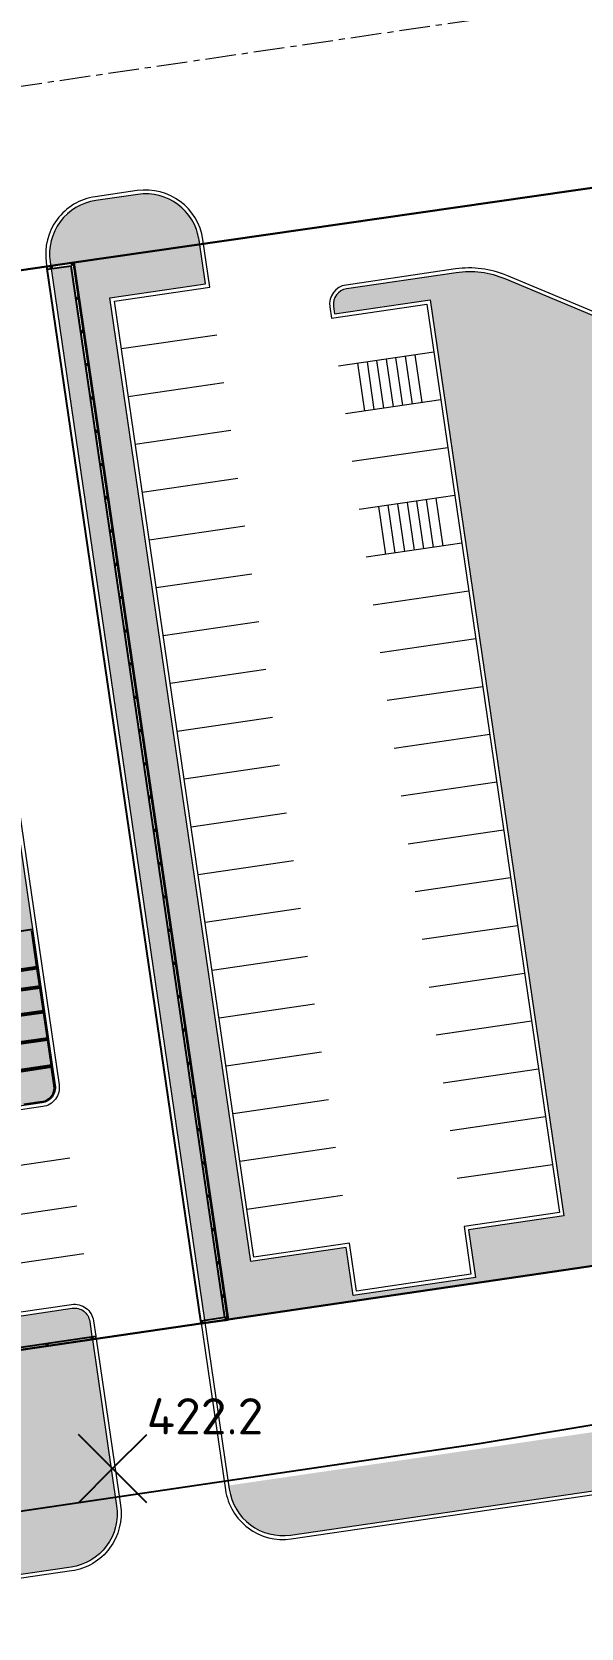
# Model space of a CAD drawing. Header units: metres. Extents: x 2 to 659295185, y -28 to 1124222152.
# Drawn here: x 656726.3 to 656754.8, y 1124377.1 to 1124459.7 of the extents above; entities that cross this region are included whole.
import ezdxf

# ---------------------------------------------------------------- set-up
doc = ezdxf.new("R2010")
doc.units = ezdxf.units.M
doc.header["$MEASUREMENT"] = 0
doc.linetypes.add('CENTER', pattern=[50.8, 31.75, -6.35, 6.35, -6.35])
doc.layers.get('0').update_dxf_attribs({"linetype": 'CONTINUOUS'})
for name, color, linetype, lineweight in [("a''brocal", 220, 'CONTINUOUS', 15), ('area verde', 76, 'CONTINUOUS', 13), ('eje vial', 1, 'CENTER', 15), ('estaciomamiento', 8, 'CONTINUOUS', 15)]:
    doc.layers.add(name, color=color, linetype=linetype, lineweight=lineweight)
doc.layers.add('AREA ACERA', color=7, linetype='CONTINUOUS', lineweight=15, true_color=0xfbe193)
for name, color, linetype in [('CANAL', 5, 'CONTINUOUS'), ('MODULO POLICIAL', 7, 'CONTINUOUS'), ('Parcelas', 140, 'CONTINUOUS'), ('PUNTO-ELEV', 7, 'CONTINUOUS')]:
    doc.layers.add(name, color=color, linetype=linetype)
doc.styles.add('SIMPLEX', font='SIMPLEX', dxfattribs={"width": 1.33})
doc.linetypes.add('FENCELINE2', pattern='A,0.25,-0.1,[132,ltypeshp.shx,S=0.1,R=0,X=-0.1,Y=0],-0.1,1', length=1.45)

# ---------------------------------------------------------------- blocks, each defined once
blk = doc.blocks.new('SPOTX')
for points in [[(-0.707, -0.707), (0, 0), (0.707, 0.707)], [(0.707, -0.707), (0, 0), (-0.707, 0.707)]]:
    blk.add_lwpolyline(points)
blk = doc.blocks.new('ESTACION DE POLICIA')
at = {"layer": 'AREA ACERA'}
h = blk.add_hatch(color=256, dxfattribs=at)
h.dxf.hatch_style = 1
edge = h.paths.add_edge_path()
edge.add_line((2393.823, 1359.46), (2417.573, 1359.46))
edge.add_arc((2417.573, 1356.336), 3.124, 5.94914, 90, ccw=False)
edge.add_line((2420.68, 1356.66), (2420.68, 1329.36))
edge.add_arc((2419.88, 1329.36), 0.8, -90, 0, ccw=False)
edge.add_line((2419.88, 1328.56), (2415.68, 1328.56))
edge.add_line((2415.68, 1328.56), (2415.679, 1316.215))
edge.add_line((2415.679, 1316.215), (2406.323, 1316.215))
edge.add_line((2406.323, 1316.215), (2406.323, 1328.956))
edge.add_line((2406.323, 1328.956), (2393.823, 1328.956))
edge.add_line((2393.823, 1328.956), (2393.823, 1359.46))
h.paths.add_polyline_path([(2395.48, 1356.744), (2418.88, 1356.786), (2418.88, 1330.36), (2395.48, 1330.36)], flags=16)
at = {"layer": 'MODULO POLICIAL', "true_color": 0x5f994c}
h = blk.add_hatch(color=85, dxfattribs=at)
h.dxf.hatch_style = 1
h.paths.add_polyline_path([(2426.58, 1371.206), (2427.63, 1371.206), (2427.63, 1316.214), (2426.58, 1316.214)])
h = blk.add_hatch(color=85, dxfattribs=at)
h.dxf.hatch_style = 1
h.paths.add_polyline_path([(2415.679, 1317.815), (2415.679, 1316.215), (2420.68, 1316.215), (2420.68, 1317.015, 0.414214), (2419.88, 1317.815)])
at = {"layer": 'MODULO POLICIAL'}
for p, q in [((2426.38, 1316.214), (2426.38, 1371.356)), ((2426.38, 1371.356), (2427.78, 1371.356)), ((2426.38, 1371.206), (2427.63, 1371.206)), ((2427.63, 1316.214), (2427.63, 1371.206)), ((2427.78, 1316.064), (2427.78, 1371.356)), ((2420.68, 1337.51), (2418.88, 1337.51)), ((2420.68, 1337.5), (2418.88, 1337.5)), ((2420.63, 1335.56), (2420.63, 1337.45)), ((2420.63, 1335.56), (2418.88, 1335.56)), ((2420.68, 1335.51), (2418.88, 1335.51)), ((2420.68, 1335.5), (2418.88, 1335.5)), ((2420.63, 1335.45), (2418.88, 1335.45)), ((2420.63, 1334.56), (2420.63, 1335.45)), ((2420.68, 1334.51), (2418.866, 1334.51)), ((2420.63, 1334.56), (2418.88, 1334.56)), ((2420.68, 1334.5), (2418.88, 1334.5)), ((2420.63, 1334.45), (2418.88, 1334.45)), ((2420.63, 1333.27), (2420.63, 1334.45)), ((2420.63, 1333.27), (2418.88, 1333.27)), ((2420.68, 1333.22), (2418.88, 1333.22)), ((2420.68, 1333.21), (2418.88, 1333.21)), ((2420.63, 1333.16), (2418.88, 1333.16)), ((2420.63, 1331.84), (2420.63, 1333.16)), ((2420.68, 1331.79), (2418.866, 1331.79)), ((2420.68, 1331.78), (2418.866, 1331.78)), ((2420.63, 1331.84), (2418.916, 1331.84)), ((2420.63, 1331.73), (2418.916, 1331.73)), ((2420.63, 1330.42), (2420.63, 1331.73)), ((2420.68, 1330.36), (2418.866, 1330.36)), ((2420.63, 1330.42), (2418.88, 1330.42)), ((2420.68, 1330.37), (2418.88, 1330.37)), ((2420.63, 1330.31), (2418.93, 1330.31)), ((2420.63, 1329.36), (2420.63, 1330.31)), ((2419.88, 1328.61), (2418.93, 1328.61)), ((2392.23, 1316.067), (2420.88, 1316.065)), ((2392.38, 1316.217), (2420.88, 1316.215)), ((2426.38, 1316.214), (2427.63, 1316.214)), ((2426.38, 1316.064), (2427.78, 1316.064)), ((2427.624, 1315.993), (2427.624, 1315.993)), ((2427.68, 1315.993), (2427.68, 1315.993))]:
    blk.add_line(p, q, dxfattribs=at)
at = {"layer": 'MODULO POLICIAL', "color": 253, "lineweight": 15}
for p, q in [((2420.88, 1325.515), (2415.88, 1325.515)), ((2420.88, 1323.015), (2415.88, 1323.015)), ((2420.88, 1320.515), (2415.88, 1320.515))]:
    blk.add_line(p, q, dxfattribs=at)
at = {"layer": 'MODULO POLICIAL', "lineweight": 30}
for points in [[(2426.58, 1371.253), (2426.634, 1371.253), (2426.634, 1371.309), (2426.58, 1371.309)], [(2427.733, 1371.255), (2427.733, 1371.309), (2427.677, 1371.309), (2427.677, 1371.255)], [(2427.733, 1369.471), (2427.733, 1369.525), (2427.677, 1369.525), (2427.677, 1369.471)], [(2427.733, 1367.731), (2427.733, 1367.785), (2427.677, 1367.785), (2427.677, 1367.731)], [(2427.733, 1365.992), (2427.733, 1366.046), (2427.677, 1366.046), (2427.677, 1365.992)], [(2427.733, 1364.252), (2427.733, 1364.306), (2427.677, 1364.306), (2427.677, 1364.252)], [(2427.733, 1362.513), (2427.733, 1362.567), (2427.677, 1362.567), (2427.677, 1362.513)], [(2427.733, 1360.773), (2427.733, 1360.827), (2427.677, 1360.827), (2427.677, 1360.773)], [(2427.733, 1359.034), (2427.733, 1359.088), (2427.677, 1359.088), (2427.677, 1359.034)], [(2427.733, 1357.294), (2427.733, 1357.348), (2427.677, 1357.348), (2427.677, 1357.294)], [(2427.733, 1355.555), (2427.733, 1355.609), (2427.677, 1355.609), (2427.677, 1355.555)], [(2427.733, 1353.815), (2427.733, 1353.869), (2427.677, 1353.869), (2427.677, 1353.815)], [(2427.733, 1352.076), (2427.733, 1352.13), (2427.677, 1352.13), (2427.677, 1352.076)], [(2427.733, 1350.336), (2427.733, 1350.39), (2427.677, 1350.39), (2427.677, 1350.336)], [(2427.733, 1348.597), (2427.733, 1348.651), (2427.677, 1348.651), (2427.677, 1348.597)], [(2427.733, 1346.857), (2427.733, 1346.911), (2427.677, 1346.911), (2427.677, 1346.857)], [(2427.733, 1345.118), (2427.733, 1345.172), (2427.677, 1345.172), (2427.677, 1345.118)], [(2427.733, 1343.378), (2427.733, 1343.432), (2427.677, 1343.432), (2427.677, 1343.378)], [(2427.733, 1341.639), (2427.733, 1341.693), (2427.677, 1341.693), (2427.677, 1341.639)], [(2427.733, 1339.899), (2427.733, 1339.953), (2427.677, 1339.953), (2427.677, 1339.899)], [(2427.733, 1338.16), (2427.733, 1338.214), (2427.677, 1338.214), (2427.677, 1338.16)], [(2427.733, 1336.42), (2427.733, 1336.474), (2427.677, 1336.474), (2427.677, 1336.42)], [(2427.733, 1334.681), (2427.733, 1334.735), (2427.677, 1334.735), (2427.677, 1334.681)], [(2427.733, 1332.941), (2427.733, 1332.995), (2427.677, 1332.995), (2427.677, 1332.941)], [(2427.733, 1331.202), (2427.733, 1331.256), (2427.677, 1331.256), (2427.677, 1331.202)], [(2427.733, 1329.462), (2427.733, 1329.516), (2427.677, 1329.516), (2427.677, 1329.462)], [(2427.733, 1327.723), (2427.733, 1327.777), (2427.677, 1327.777), (2427.677, 1327.723)], [(2427.733, 1325.983), (2427.733, 1326.037), (2427.677, 1326.037), (2427.677, 1325.983)], [(2427.733, 1324.244), (2427.733, 1324.298), (2427.677, 1324.298), (2427.677, 1324.244)], [(2427.733, 1322.504), (2427.733, 1322.558), (2427.677, 1322.558), (2427.677, 1322.504)], [(2427.733, 1320.765), (2427.733, 1320.819), (2427.677, 1320.819), (2427.677, 1320.765)], [(2427.733, 1319.025), (2427.733, 1319.079), (2427.677, 1319.079), (2427.677, 1319.025)], [(2427.733, 1317.286), (2427.733, 1317.34), (2427.677, 1317.34), (2427.677, 1317.286)], [(2418.299, 1316.113), (2418.353, 1316.113), (2418.353, 1316.169), (2418.299, 1316.169)], [(2420.654, 1316.113), (2420.708, 1316.113), (2420.708, 1316.169), (2420.654, 1316.169)], [(2426.436, 1316.115), (2426.436, 1316.169), (2426.38, 1316.169), (2426.38, 1316.115)], [(2427.733, 1316.115), (2427.733, 1316.169), (2427.677, 1316.169), (2427.677, 1316.115)]]:
    blk.add_lwpolyline(points, close=True, dxfattribs=at)
at = {"layer": 'MODULO POLICIAL'}
for points in [[(2420.88, 1316.065), (2420.88, 1316.215)], [(2426.38, 1316.214), (2426.38, 1316.064)]]:
    blk.add_lwpolyline(points, dxfattribs=at)
blk.add_arc((2419.88, 1329.36), 0.75, 270, 0, dxfattribs=at)

msp = doc.modelspace()

# ---------------------------------------------------------------- hatches: boundary and pattern name
at = {"layer": 'AREA ACERA'}
h = msp.add_hatch(color=256, dxfattribs=at)
h.dxf.hatch_style = 1
edge = h.paths.add_edge_path()
edge.add_line((656798.208, 1124449.4474), (656799.6419, 1124449.657))
edge.add_line((656799.6419, 1124449.657), (656799.7083, 1124449.2525))
edge.add_line((656799.7083, 1124449.2525), (656800.0829, 1124446.6896))
edge.add_line((656800.0829, 1124446.6896), (656798.8956, 1124446.516))
edge.add_line((656798.8956, 1124446.516), (656804.7688, 1124406.3422))
edge.add_line((656804.7688, 1124406.3422), (656805.9562, 1124406.5158))
edge.add_line((656805.9562, 1124406.5158), (656806.3901, 1124403.5478))
edge.add_line((656806.3901, 1124403.5478), (656805.2027, 1124403.3742))
edge.add_arc((656794.7142, 1124401.8408), 10.6, -38.570486, 8.317476, ccw=False)
edge.add_line((656803.0017, 1124395.232), (656803.2298, 1124393.6723))
edge.add_arc((656794.7142, 1124401.8408), 11.8, 304.382899, 316.191508, ccw=False)
edge.add_line((656801.3779, 1124392.1025), (656737.2554, 1124382.7279))
edge.add_arc((656739.2976, 1124384.6435), 2.8, 188.317629, 223.167533, ccw=False)
edge.add_line((656736.527, 1124384.2384), (656736.4982, 1124384.4356))
edge.add_line((656736.4982, 1124384.4356), (656796.0311, 1124393.1399))
edge.add_arc((656794.758, 1124401.8475), 8.8001, 278.31832, 366.289258)
edge.add_line((656803.5051, 1124402.8115), (656796.6896, 1124448.8268))
edge.add_arc((656788.0337, 1124447.5448), 8.7504, 8.425018, 89.97848)
edge.add_line((656788.037, 1124456.2952), (656776.1169, 1124454.5813))
edge.add_arc((656780.8077, 1124453.5634), 4.8, 139.726386, 167.756396, ccw=False)
edge.add_line((656777.1455, 1124456.6663), (656783.5746, 1124457.6063))
edge.add_line((656783.5746, 1124457.6063), (656783.401, 1124458.7935))
edge.add_line((656783.401, 1124458.7935), (656786.3694, 1124459.2274))
edge.add_line((656786.3694, 1124459.2274), (656786.543, 1124458.04))
edge.add_arc((656788.1347, 1124447.9864), 10.1788, 8.252229, 98.996097, ccw=False)
h = msp.add_hatch(color=256, dxfattribs=at)
h.dxf.hatch_style = 1
h.paths.add_polyline_path([(656762.8538, 1124440.3929), (656762.8026, 1124440.3854), (656763.0709, 1124438.5502), (656763.1217, 1124438.5577)], flags=17)
h.paths.add_polyline_path([(656762.8026, 1124440.3854), (656756.8657, 1124439.5173), (656757.134, 1124437.6823), (656763.0709, 1124438.5502)], flags=17)
h.paths.add_polyline_path([(656756.8657, 1124439.5173), (656749.8184, 1124438.4869), (656750.7812, 1124431.9024), (656757.0863, 1124432.8242), (656756.3919, 1124437.5738), (656757.134, 1124437.6823)], flags=17)
h.paths.add_polyline_path([(656760.2441, 1124416.4084), (656759.502, 1124416.3), (656759.3935, 1124417.0421), (656758.7998, 1124416.9553), (656758.9951, 1124415.6195), (656760.3309, 1124415.8148)], flags=17)
h.paths.add_polyline_path([(656765.4389, 1124417.1679), (656760.2441, 1124416.4084), (656760.3309, 1124415.8148), (656764.932, 1124416.4874), (656765.6047, 1124411.8863), (656766.1984, 1124411.9731)], flags=17)
h.paths.add_polyline_path([(656767.049, 1124411.3395), (656766.3069, 1124411.231), (656766.1984, 1124411.9731), (656765.6047, 1124411.8863), (656765.8, 1124410.5505), (656767.1358, 1124410.7458)], flags=17)
h.paths.add_polyline_path([(656782.8807, 1124413.654), (656767.049, 1124411.3395), (656767.1358, 1124410.7458), (656782.9675, 1124413.0603)], flags=17)
h.paths.add_polyline_path([(656784.1089, 1124414.5916), (656783.5143, 1124414.5046), (656783.6228, 1124413.7625), (656782.8807, 1124413.654), (656782.9675, 1124413.0603), (656784.3033, 1124413.2556)], flags=17)
h.paths.add_polyline_path([(656783.2453, 1124420.5291), (656782.6464, 1124420.4415), (656783.5143, 1124414.5046), (656784.1089, 1124414.5916)], flags=17)
h.paths.add_polyline_path([(656780.3664, 1124440.3208), (656779.7532, 1124440.2312), (656782.6464, 1124420.4415), (656783.2453, 1124420.5291)], flags=17)
h.paths.add_polyline_path([(656803.4083, 1124402.8587), (656803.4962, 1124402.8716), (656796.6908, 1124448.8186)])
edge = h.paths.add_edge_path()
edge.add_line((656736.4674, 1124393.0209), (656756.0475, 1124395.8855))
edge.add_line((656756.0475, 1124395.8855), (656751.0416, 1124430.1213))
edge.add_line((656751.0416, 1124430.1213), (656756.7529, 1124430.9564))
edge.add_line((656756.7529, 1124430.9564), (656758.7998, 1124416.9553))
edge.add_line((656758.7998, 1124416.9553), (656759.3935, 1124417.0421))
edge.add_line((656759.3935, 1124417.0421), (656757.0863, 1124432.8242))
edge.add_line((656757.0863, 1124432.8242), (656750.7812, 1124431.9024))
edge.add_line((656750.7812, 1124431.9024), (656749.8184, 1124438.4869))
edge.add_line((656749.8184, 1124438.4869), (656762.8538, 1124440.3929))
edge.add_line((656762.8538, 1124440.3929), (656763.1217, 1124438.5577))
edge.add_line((656763.1217, 1124438.5577), (656779.6447, 1124440.9733))
edge.add_line((656779.6447, 1124440.9733), (656779.7532, 1124440.2312))
edge.add_line((656779.7532, 1124440.2312), (656780.3664, 1124440.3208))
edge.add_line((656780.3664, 1124440.3208), (656778.3916, 1124453.8964))
edge.add_arc((656779.3812, 1124454.0404), 1, 98.181703, 188.276246, ccw=False)
edge.add_line((656779.2389, 1124455.0302), (656776.1169, 1124454.5813))
edge.add_arc((656780.8077, 1124453.5634), 4.8, 167.756396, 188.317245)
edge.add_line((656776.0582, 1124452.8691), (656776.5553, 1124449.4688))
edge.add_arc((656771.41, 1124448.7166), 5.2, -81.694402, 8.317245, ccw=False)
edge.add_line((656772.1612, 1124443.5711), (656763.634, 1124442.3263))
edge.add_arc((656762.8828, 1124447.4718), 5.2, 247.344272, 278.305598, ccw=False)
edge.add_line((656760.8798, 1124442.673), (656750.8218, 1124446.8712))
edge.add_arc((656748.9729, 1124442.4416), 4.8, 67.344272, 98.318767)
edge.add_line((656748.2785, 1124447.1911), (656742.6032, 1124446.3613))
edge.add_arc((656742.719, 1124445.5697), 0.8, 98.318767, 188.317243)
edge.add_line((656741.9274, 1124445.454), (656741.984, 1124445.0665))
edge.add_line((656741.984, 1124445.0665), (656746.9315, 1124445.7899))
edge.add_line((656746.9315, 1124445.7899), (656749.1259, 1124430.782))
edge.add_line((656749.1259, 1124430.782), (656749.1259, 1124430.782))
edge.add_line((656749.1259, 1124430.782), (656753.8617, 1124398.3939))
edge.add_line((656753.8617, 1124398.3939), (656748.9144, 1124397.6705))
edge.add_line((656748.9144, 1124397.6705), (656749.2761, 1124395.1969))
edge.add_line((656749.2761, 1124395.1969), (656742.9432, 1124394.2709))
edge.add_line((656742.9432, 1124394.2709), (656742.5816, 1124396.7446))
edge.add_line((656742.5816, 1124396.7446), (656737.6342, 1124396.0213))
edge.add_line((656737.6342, 1124396.0213), (656730.3429, 1124445.8911))
edge.add_line((656730.3429, 1124445.8911), (656735.2907, 1124446.6145))
edge.add_line((656735.2907, 1124446.6145), (656734.9592, 1124448.8821))
edge.add_arc((656732.1886, 1124448.477), 2.8, 8.317432, 43.165321)
edge.add_line((656734.2309, 1124450.3925), (656727.5062, 1124449.4094))
edge.add_arc((656730.0113, 1124448.1587), 2.8, 153.469705, 188.318083)
edge.add_line((656727.2408, 1124447.7537), (656727.2701, 1124447.5533))
edge.add_line((656727.2701, 1124447.5533), (656728.4574, 1124447.727))
edge.add_line((656728.4574, 1124447.727), (656736.4561, 1124393.0192))
edge.add_line((656736.4561, 1124393.0192), (656736.4674, 1124393.0209))
h = msp.add_hatch(color=256, dxfattribs=at)
h.dxf.hatch_style = 1
h.paths.add_polyline_path([(656734.2749, 1124450.399), (656727.5062, 1124449.4094, 0.1532375), (656727.2408, 1124447.7537), (656727.2701, 1124447.5533), (656728.4575, 1124447.727), (656728.4572, 1124447.7292), (656735.032, 1124448.6905), (656735.003, 1124448.8886, 0.1532209)])
h = msp.add_hatch(color=256, dxfattribs=at)
h.dxf.hatch_style = 1
h.paths.add_polyline_path([(656662.8163, 1124373.6641, -0.404204), (656652.8842, 1124380.8007), (656652.8803, 1124380.8001), (656652.8497, 1124381.0046, -0.0030703), (656652.8336, 1124381.1114), (656650.5718, 1124396.2417, 0.1034138), (656649.0199, 1124394.4455), (656650.6111, 1124383.8033), (656649.4237, 1124383.6297), (656649.8674, 1124380.6627), (656651.0547, 1124380.8363), (656651.0574, 1124380.8186), (656651.1716, 1124380.1823, 0.3959241), (656663.0765, 1124371.883), (656666.9169, 1124372.4445), (656667.0904, 1124371.2571), (656670.0584, 1124371.691), (656669.8849, 1124372.8784), (656730.4234, 1124381.7285, 0.1533015), (656730.6891, 1124383.3849), (656730.6602, 1124383.5828)])
at = {"layer": 'area verde'}
h = msp.add_hatch(color=256, dxfattribs=at)
h.dxf.hatch_style = 1
h.paths.add_polyline_path([(656783.401, 1124458.7935), (656780.1134, 1124458.3129, 0.1826758), (656777.1455, 1124456.6663), (656783.5746, 1124457.6063)])
h.paths.add_polyline_path([(656786.3694, 1124459.2274), (656786.543, 1124458.04, -0.1945031), (656793.9775, 1124456.3212, -0.2005097), (656798.4537, 1124449.4833), (656799.6419, 1124449.657, 0.4029867)])
h.paths.add_polyline_path([(656800.0829, 1124446.6896), (656798.8956, 1124446.516), (656804.7688, 1124406.3422), (656805.9562, 1124406.5158)])
h.paths.add_polyline_path([(656806.391, 1124403.5412, 0.0001401), (656806.3901, 1124403.5478), (656805.2027, 1124403.3742, -0.2074903), (656803.0017, 1124395.232), (656803.2298, 1124393.6723, 0.2312995)])
h.paths.add_polyline_path([(656801.3779, 1124392.1025), (656737.2554, 1124382.7279, 0.2453927), (656739.7026, 1124381.8729), (656796.4212, 1124390.1649, 0.1142247)])
h = msp.add_hatch(color=256, dxfattribs=at)
h.dxf.hatch_style = 1
edge = h.paths.add_edge_path()
edge.add_line((656778.3916, 1124453.8964), (656784.3033, 1124413.2556))
edge.add_line((656784.3033, 1124413.2556), (656765.8, 1124410.5505))
edge.add_line((656765.8, 1124410.5505), (656764.932, 1124416.4874))
edge.add_line((656764.932, 1124416.4874), (656758.9951, 1124415.6195))
edge.add_line((656758.9951, 1124415.6195), (656756.7529, 1124430.9564))
edge.add_line((656756.7529, 1124430.9564), (656751.0416, 1124430.1213))
edge.add_line((656751.0416, 1124430.1213), (656756.0475, 1124395.8855))
edge.add_line((656756.0475, 1124395.8855), (656803.4083, 1124402.8586))
edge.add_line((656803.4083, 1124402.8586), (656796.6921, 1124448.8103))
edge.add_arc((656788.0337, 1124447.5448), 8.7504, 8.315418, 89.97848)
edge.add_line((656788.037, 1124456.2952), (656779.2389, 1124455.0302))
edge.add_arc((656779.3812, 1124454.0404), 1, 98.181704, 188.276246)
h = msp.add_hatch(color=256, dxfattribs=at)
h.dxf.hatch_style = 1
h.paths.add_polyline_path([(656731.8546, 1124451.258), (656729.6063, 1124450.9293, 0.2454036), (656727.5062, 1124449.4094), (656734.2749, 1124450.399, 0.2428249)])
h = msp.add_hatch(color=256, dxfattribs=at)
h.dxf.hatch_style = 1
h.paths.add_polyline_path([(656650.6111, 1124383.8033), (656649.4237, 1124383.6297), (656649.8732, 1124380.6238), (656649.9936, 1124379.9528, 0.3963828), (656663.2501, 1124370.6957), (656728.3236, 1124380.2093, 0.4142136), (656730.6891, 1124383.3849), (656729.4311, 1124391.9898), (656729.2937, 1124392.9298, 0.4142139), (656728.3864, 1124393.6056), (656724.2305, 1124392.998), (656722.676, 1124403.6301), (656726.8319, 1124404.2377, 0.4142136), (656727.5077, 1124405.145), (656723.5597, 1124432.1481, 0.3895856), (656720.0308, 1124434.4719), (656696.5786, 1124431.043), (656695.0018, 1124441.8284), (656715.1624, 1124444.776), (656715.4807, 1124442.5991, 0.4613368), (656719.0876, 1124440.332, 0.4613368), (656721.8946, 1124443.5369), (656721.4007, 1124446.9149, 0.4142093), (656718.2275, 1124449.2658), (656678.5484, 1124443.4651, 0.4142178), (656676.1829, 1124440.2894), (656678.1648, 1124426.7337), (656653.032, 1124423.0592), (656651.4552, 1124433.8445), (656667.9795, 1124436.2605, 1.0016117), (656667.1604, 1124441.8002), (656653.0075, 1124439.7312, 0.4151168), (656643.0439, 1124426.3124), (656643.0439, 1124426.3123), (656643.1101, 1124425.8642, 0.4137555), (656649.6869, 1124420.9733), (656667.5586, 1124423.5862), (656668.6538, 1124416.0959), (656671.0119, 1124399.9673), (656653.2526, 1124397.3708, 0.2339147), (656649.0199, 1124394.4455)])
h.paths.add_polyline_path([(656663.2501, 1124370.6957), (656667.0904, 1124371.2571), (656666.9169, 1124372.4445), (656663.0765, 1124371.883, -0.3959241), (656651.1716, 1124380.1823), (656651.0542, 1124380.8362), (656649.8674, 1124380.6627), (656649.8732, 1124380.6238), (656649.9936, 1124379.9528, 0.3963828)], flags=17)
h = msp.add_hatch(color=256, dxfattribs=at)
h.dxf.hatch_style = 1
h.paths.add_polyline_path([(656669.8849, 1124372.8784), (656670.0584, 1124371.691), (656728.3236, 1124380.2093, 0.2453335), (656730.4234, 1124381.7285)])

# ---------------------------------------------------------------- linework, layer by layer
at = {"layer": "a''brocal", "elevation": 433.2399}
for points in [[(656760.9569, 1124442.8576), (656750.8989, 1124447.0558, 0.1359807), (656748.2495, 1124447.389), (656742.5743, 1124446.5592, 0.4142058), (656741.7295, 1124445.425), (656741.8151, 1124444.8397), (656746.7626, 1124445.5631), (656748.9327, 1124430.721), (656748.9327, 1124430.7209), (656753.6349, 1124398.5629), (656748.6876, 1124397.8395), (656749.0493, 1124395.3659), (656743.1122, 1124394.4978), (656742.7505, 1124396.9715), (656737.8031, 1124396.2481), (656730.5697, 1124445.7222), (656735.5175, 1124446.4455), (656735.1571, 1124448.911, 0.4142126), (656731.7546, 1124451.4455), (656729.5774, 1124451.1272), (656729.5774, 1124451.1272, 0.4142178), (656727.0429, 1124447.7247), (656735.0495, 1124392.9623), (656736.3292, 1124384.2095, 0.4142136), (656739.7316, 1124381.675), (656739.7317, 1124381.675)], [(656760.8798, 1124442.673), (656750.8218, 1124446.8712, 0.1359807), (656748.2785, 1124447.1911), (656742.6032, 1124446.3613, 0.4142058), (656741.9274, 1124445.454), (656741.984, 1124445.0665), (656746.9315, 1124445.7899), (656749.1259, 1124430.782), (656749.1259, 1124430.782), (656753.8617, 1124398.3939), (656748.9144, 1124397.6705), (656749.2761, 1124395.1969), (656742.9432, 1124394.2709), (656742.5816, 1124396.7446), (656737.6342, 1124396.0213), (656730.3429, 1124445.8911), (656735.2907, 1124446.6145), (656734.9592, 1124448.8821, 0.4142126), (656731.7836, 1124451.2476), (656729.6063, 1124450.9293), (656729.6063, 1124450.9293, 0.4142178), (656727.2408, 1124447.7537), (656735.2474, 1124392.9912), (656736.527, 1124384.2384, 0.4142136), (656739.7026, 1124381.8729), (656739.7028, 1124381.8729)], [(656739.7028, 1124381.8728), (656796.4212, 1124390.1649, 0.4140485)], [(656739.7317, 1124381.6749), (656796.4501, 1124389.967, 0.4140485)]]:
    msp.add_lwpolyline(points, format="xyb", dxfattribs=at)
at = {"layer": "a''brocal", "elevation": 433.2399, "flags": 128}
for points in [[(656723.5597, 1124432.1481), (656727.5077, 1124405.145, -0.4142136), (656726.8319, 1124404.2377), (656722.676, 1124403.6301)], [(656723.7561, 1124432.1868), (656727.7056, 1124405.174, -0.4142136), (656726.8608, 1124404.0398), (656722.9029, 1124403.4612)], [(656724.2305, 1124392.998), (656728.3864, 1124393.6056, -0.4142136), (656729.2937, 1124392.9298), (656729.4094, 1124392.1382)], [(656724.3995, 1124393.2248), (656728.3574, 1124393.8035, -0.4142136), (656729.4916, 1124392.9587), (656729.6073, 1124392.1671)], [(656729.4311, 1124391.9898), (656730.6891, 1124383.3849, -0.4142136), (656728.3236, 1124380.2093), (656663.2499, 1124370.6956, -0.3963789)], [(656729.629, 1124392.0187), (656730.887, 1124383.4138, -0.4142136), (656728.3526, 1124380.0114), (656663.2789, 1124370.4977, -0.3964489)]]:
    msp.add_lwpolyline(points, format="xyb", dxfattribs=at)
at = {"layer": 'CANAL', "linetype": 'Continuous', "elevation": -3.4908}
for points in [[(656749.472, 1124386.6045), (656821.4385, 1124398.506), (656918.7425, 1124412.125), (657050.6935, 1124432.404)], [(656749.472, 1124386.6045), (656821.4385, 1124398.506), (656918.7425, 1124412.125), (657050.6935, 1124432.404)], [(656648.232, 1124371.3015), (656691.806, 1124378.1225), (656749.472, 1124386.6045)]]:
    msp.add_lwpolyline(points, dxfattribs=at)
at = {"layer": 'eje vial', "ltscale": 0.05, "elevation": 433.2399, "flags": 128}
msp.add_lwpolyline([(656624.7067, 1124442.0844), (657049.9026, 1124504.2505)], dxfattribs=at)
at = {"layer": 'estaciomamiento', "ltscale": 0.2, "elevation": 433.2399, "flags": 128}
for points in [[(656735.8793, 1124443.9719), (656730.9319, 1124443.2485)], [(656747.1242, 1124443.0894), (656742.1768, 1124442.366)], [(656744.1557, 1124442.6553), (656744.5174, 1124440.1817)], [(656744.6505, 1124442.7277), (656745.0122, 1124440.254)], [(656745.1452, 1124442.8), (656745.5069, 1124440.3263)], [(656745.6399, 1124442.8724), (656746.0016, 1124440.3987)], [(656746.1347, 1124442.9447), (656746.4964, 1124440.471)], [(656743.1662, 1124442.5107), (656743.5279, 1124440.037)], [(656743.661, 1124442.583), (656744.0227, 1124440.1093)], [(656736.2409, 1124441.4982), (656731.2935, 1124440.7748)], [(656747.4859, 1124440.6157), (656742.5385, 1124439.8923)], [(656736.6026, 1124439.0245), (656731.6552, 1124438.3011)], [(656747.8472, 1124438.1419), (656742.8998, 1124437.4186)], [(656736.9642, 1124436.5508), (656732.0168, 1124435.8274)], [(656748.2089, 1124435.6682), (656743.2615, 1124434.9449)], [(656745.2408, 1124435.2343), (656745.6025, 1124432.7606)], [(656745.7356, 1124435.3066), (656746.0973, 1124432.8329)], [(656746.2303, 1124435.379), (656746.592, 1124432.9053)], [(656746.725, 1124435.4513), (656747.0867, 1124432.9776)], [(656747.2198, 1124435.5236), (656747.5815, 1124433.0499)], [(656744.2513, 1124435.0896), (656744.613, 1124432.6159)], [(656744.7461, 1124435.1619), (656745.1078, 1124432.6882)], [(656737.3258, 1124434.0771), (656732.3785, 1124433.3537)], [(656748.571, 1124433.1946), (656743.6236, 1124432.4712)], [(656737.6875, 1124431.6034), (656732.7401, 1124430.88)], [(656748.9327, 1124430.7209), (656743.9853, 1124429.9975)], [(656738.0489, 1124429.1297), (656733.1015, 1124428.4063)], [(656749.2944, 1124428.2472), (656744.347, 1124427.5238)], [(656738.4108, 1124426.656), (656733.4634, 1124425.9326)], [(656749.6561, 1124425.7735), (656744.7087, 1124425.0501)], [(656738.7723, 1124424.1823), (656733.8249, 1124423.4589)], [(656750.0179, 1124423.2998), (656745.0705, 1124422.5764)], [(656739.1341, 1124421.7086), (656734.1867, 1124420.9852)], [(656750.3795, 1124420.8261), (656745.4321, 1124420.1027)], [(656739.4956, 1124419.2349), (656734.5482, 1124418.5115)], [(656750.7413, 1124418.3524), (656745.7939, 1124417.629)], [(656739.8573, 1124416.7612), (656734.91, 1124416.0378)], [(656751.1029, 1124415.8787), (656746.1555, 1124415.1553)], [(656740.219, 1124414.2875), (656735.2716, 1124413.5641)], [(656751.4642, 1124413.405), (656746.5168, 1124412.6816)], [(656740.5806, 1124411.8138), (656735.6332, 1124411.0904)], [(656751.8263, 1124410.9313), (656746.8789, 1124410.208)], [(656740.9423, 1124409.3401), (656735.9949, 1124408.6167)], [(656752.188, 1124408.4576), (656747.2406, 1124407.7343)], [(656741.3039, 1124406.8664), (656736.3565, 1124406.143)], [(656752.5497, 1124405.984), (656747.6023, 1124405.2606)], [(656741.6655, 1124404.3927), (656736.7181, 1124403.6693)], [(656752.9114, 1124403.5103), (656747.964, 1124402.7869)], [(656742.0273, 1124401.919), (656737.0799, 1124401.1956)], [(656753.2731, 1124401.0366), (656748.3257, 1124400.3132)], [(656742.3889, 1124399.4452), (656737.4415, 1124398.7218)]]:
    msp.add_lwpolyline(points, dxfattribs=at)
at = {"layer": 'Parcelas', "color": 1, "linetype": 'FENCELINE2', "lineweight": 30, "ltscale": 1.8, "elevation": 433.2399}
msp.add_lwpolyline([(656728.4693, 1124447.7307), (656736.4674, 1124393.0209), (656803.4962, 1124402.8716), (656796.6921, 1124448.8103, 0.3722099), (656788.037, 1124456.2952)], format="xyb", close=True, dxfattribs=at)
msp.add_lwpolyline([(656728.4693, 1124447.7307), (656736.4674, 1124393.0209), (656701.2794, 1124387.8764), (656693.2808, 1124442.5839), (656728.4693, 1124447.7307)], dxfattribs=at)

# ---------------------------------------------------------------- block references
at = {"layer": 'MODULO POLICIAL', "rotation": 8.318083230108007}
msp.add_blockref('ESTACION DE POLICIA', (654524.6091, 1122739.5738, 433.2399), dxfattribs=at)
at = {"layer": 'PUNTO-ELEV', "xscale": 2.5, "yscale": 2.5, "zscale": 2.5}
msp.add_blockref('SPOTX', (656730.477, 1124385.3135, -2.3692), dxfattribs=at)
msp.add_blockref('SPOTX', (656730.477, 1124385.3135, -2.3692), dxfattribs=at)

# ---------------------------------------------------------------- texts
at = {"layer": 'PUNTO-ELEV', "style": 'SIMPLEX'}
msp.add_text('422.2', height=1.875, dxfattribs=at).set_placement((656732.2448, 1124387.0813, -2.3692))
msp.add_text('422.2', height=1.875, dxfattribs=at).set_placement((656732.2448, 1124387.0813, -2.3692))

doc.saveas('drawing.dxf')
